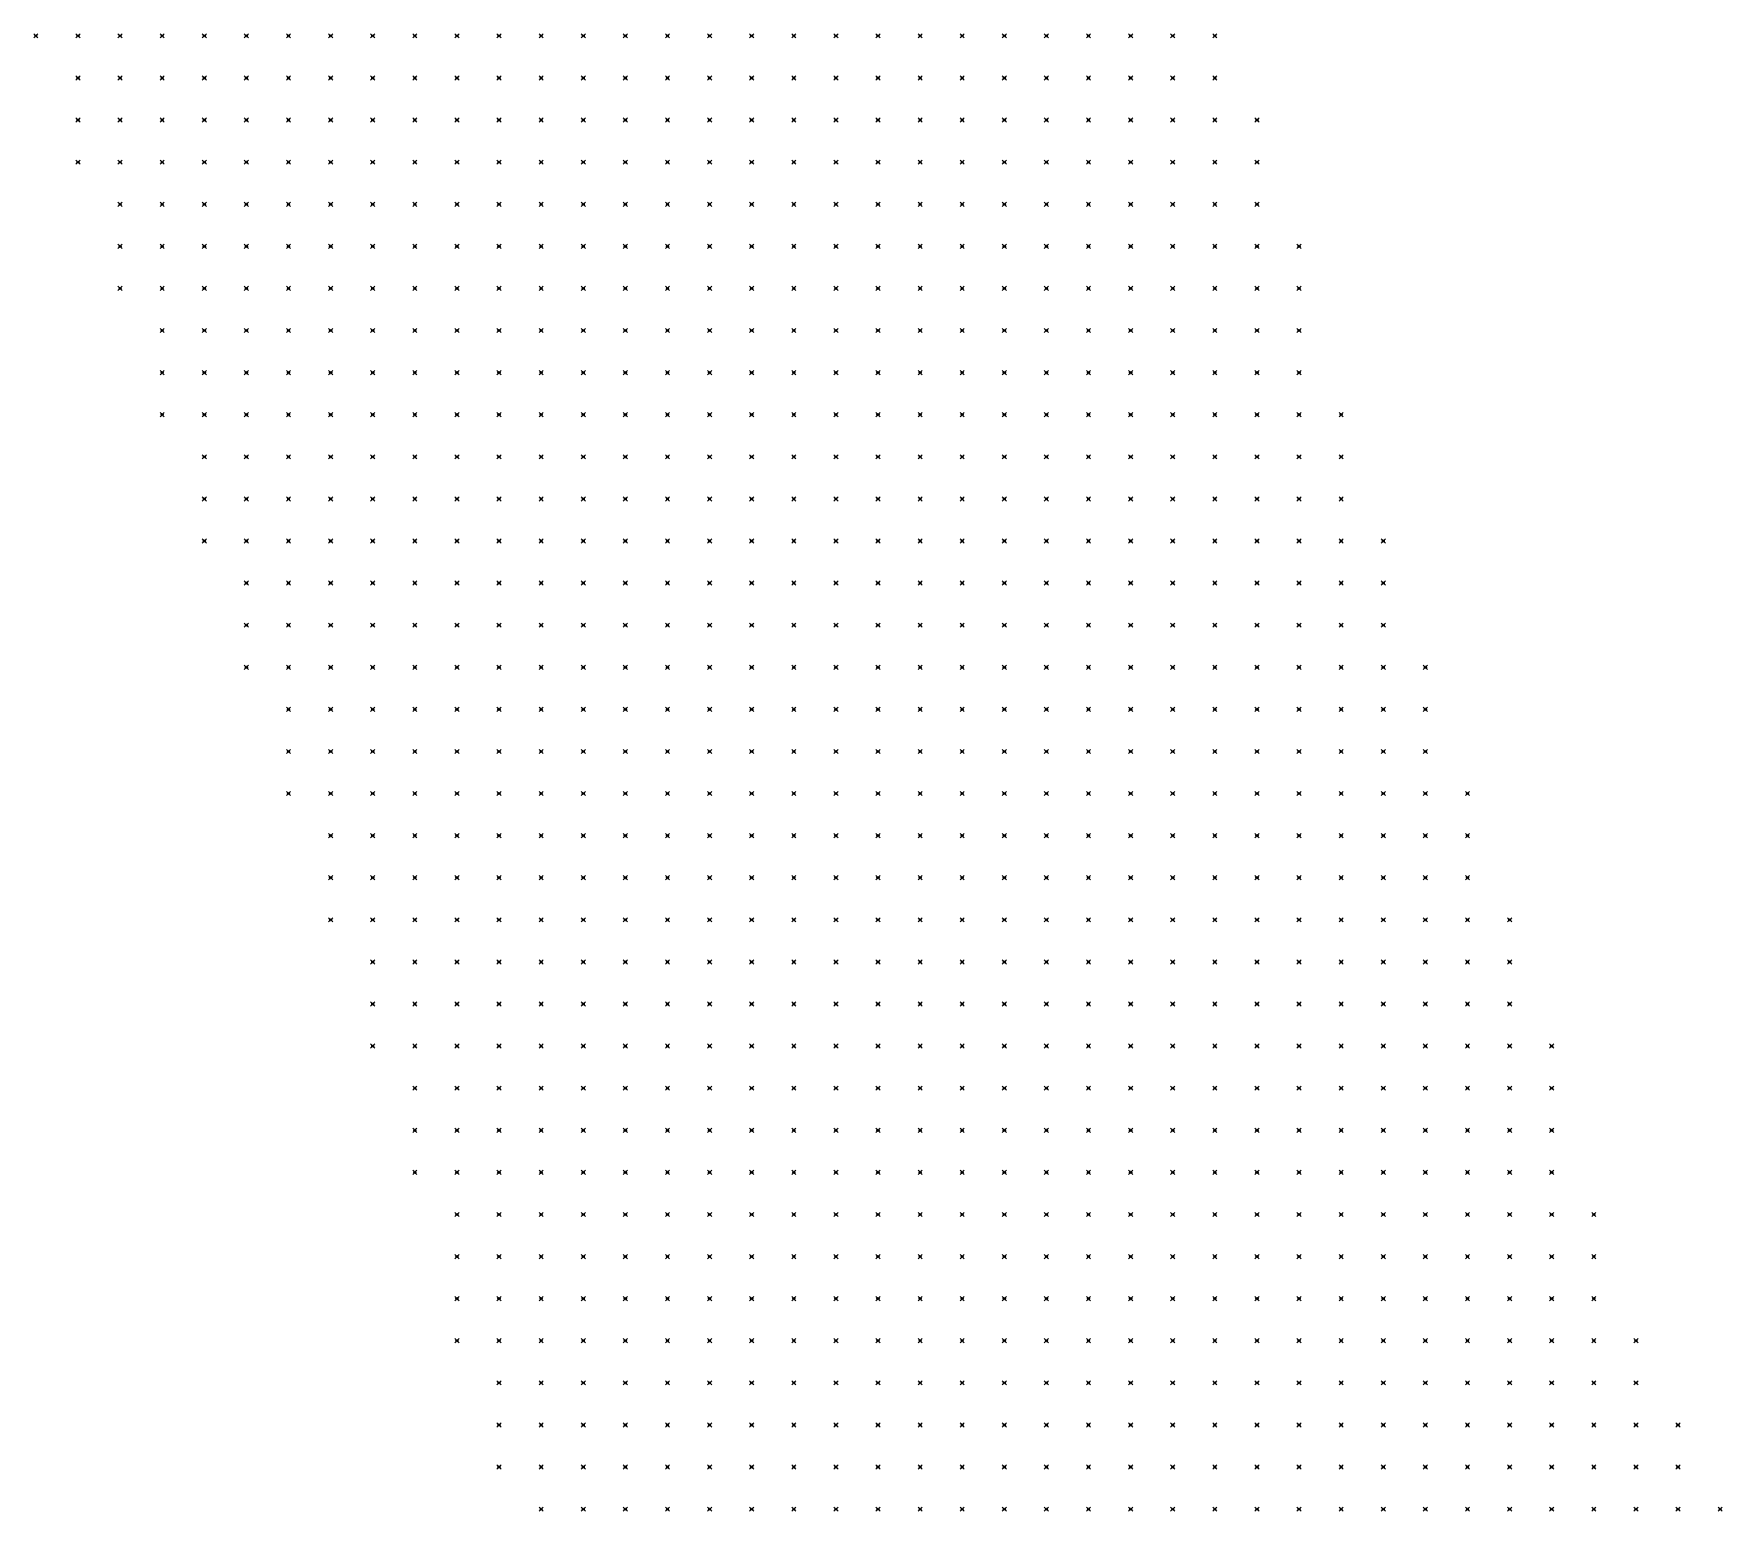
# Model space of a CAD drawing. Header units: metres. Extents: x 441556 to 446409, y 432338 to 461058.
# Drawn here: x 442355.8 to 442476, y 450717.3 to 450822.6 of the extents above; entities that cross this region are included whole.
import ezdxf

# ---------------------------------------------------------------- set-up
doc = ezdxf.new("R2010")
doc.units = ezdxf.units.M
doc.header["$MEASUREMENT"] = 0
doc.header["$PDMODE"] = 35
doc.header["$PDSIZE"] = 0.15
doc.layers.add('DTM-NOK-RevN_LIDAR_co_lidar', color=91, linetype='Continuous', lineweight=0)

msp = doc.modelspace()

# ---------------------------------------------------------------- linework, layer by layer
at = {"layer": 'DTM-NOK-RevN_LIDAR_co_lidar'}
for p in [(442355.922, 450822.405, 624.57), (442358.922, 450822.405, 626.485), (442361.921, 450822.405, 628.775), (442364.921, 450822.405, 631.066), (442367.92, 450822.405, 633.258), (442370.919, 450822.405, 635.218), (442373.919, 450822.405, 636.864), (442376.918, 450822.405, 638.191), (442379.917, 450822.405, 638.3), (442382.917, 450822.405, 636.902), (442385.916, 450822.405, 635.176), (442388.915, 450822.405, 633.446), (442391.915, 450822.405, 631.604), (442394.914, 450822.405, 629.847), (442397.913, 450822.405, 628.184), (442400.913, 450822.405, 625.913), (442403.912, 450822.405, 623.557), (442406.911, 450822.405, 620.941), (442409.911, 450822.405, 618.62), (442412.91, 450822.405, 616.514), (442415.909, 450822.405, 614.14), (442418.909, 450822.405, 611.649), (442421.908, 450822.405, 609.317), (442424.907, 450822.405, 607.08), (442427.907, 450822.405, 604.604), (442430.906, 450822.405, 602.304), (442433.905, 450822.405, 600.114), (442436.905, 450822.405, 597.857), (442439.904, 450822.405, 595.765), (442358.922, 450819.406, 628.759), (442361.921, 450819.406, 630.595), (442364.921, 450819.406, 632.586), (442367.92, 450819.406, 634.465), (442370.919, 450819.406, 636.245), (442373.919, 450819.406, 637.714), (442376.918, 450819.406, 638.218), (442379.917, 450819.406, 637.421), (442382.917, 450819.406, 635.897), (442385.916, 450819.406, 634.249), (442388.915, 450819.406, 632.409), (442391.915, 450819.406, 630.486), (442394.914, 450819.406, 628.625), (442397.913, 450819.406, 626.825), (442400.913, 450819.406, 624.643), (442403.912, 450819.406, 622.399), (442406.911, 450819.406, 619.848), (442409.911, 450819.406, 617.396), (442412.91, 450819.406, 615.104), (442415.909, 450819.406, 613.01), (442418.909, 450819.406, 610.806), (442421.908, 450819.406, 608.534), (442424.907, 450819.406, 606.22), (442427.907, 450819.406, 603.757), (442430.906, 450819.406, 601.43), (442433.905, 450819.406, 599.244), (442436.905, 450819.406, 597.059), (442439.904, 450819.406, 595.05), (442358.922, 450816.406, 630.33), (442361.921, 450816.406, 632.122), (442364.921, 450816.406, 633.9), (442367.92, 450816.406, 635.519), (442370.919, 450816.406, 636.972), (442373.919, 450816.406, 637.807), (442376.918, 450816.406, 637.584), (442379.917, 450816.406, 636.512), (442382.917, 450816.406, 635.031), (442385.916, 450816.406, 633.256), (442388.915, 450816.406, 631.262), (442391.915, 450816.406, 629.366), (442394.914, 450816.406, 627.442), (442397.913, 450816.406, 625.261), (442400.913, 450816.406, 623.306), (442403.912, 450816.406, 621.272), (442406.911, 450816.406, 618.553), (442409.911, 450816.406, 616.301), (442412.91, 450816.406, 614.118), (442415.909, 450816.406, 611.925), (442418.909, 450816.406, 609.657), (442421.908, 450816.406, 607.452), (442424.907, 450816.406, 605.067), (442427.907, 450816.406, 602.54), (442430.906, 450816.406, 600.136), (442433.905, 450816.406, 598.089), (442436.905, 450816.406, 596.201), (442439.904, 450816.406, 594.329), (442442.903, 450816.406, 592.406), (442358.922, 450813.407, 631.168), (442361.921, 450813.407, 633.094), (442364.921, 450813.407, 634.852), (442367.92, 450813.407, 636.352), (442370.919, 450813.407, 637.352), (442373.919, 450813.407, 637.432), (442376.918, 450813.407, 636.691), (442379.917, 450813.407, 635.47), (442382.917, 450813.407, 633.928), (442385.916, 450813.407, 632.094), (442388.915, 450813.407, 630.109), (442391.915, 450813.407, 628.331), (442394.914, 450813.407, 626.203), (442397.913, 450813.407, 624.064), (442400.913, 450813.407, 621.746), (442403.912, 450813.407, 619.801), (442406.911, 450813.407, 617.494), (442409.911, 450813.407, 614.985), (442412.91, 450813.407, 612.781), (442415.909, 450813.407, 610.598), (442418.909, 450813.407, 608.666), (442421.908, 450813.407, 606.153), (442424.907, 450813.407, 603.755), (442427.907, 450813.407, 601.465), (442430.906, 450813.407, 599.292), (442433.905, 450813.407, 597.154), (442436.905, 450813.407, 595.237), (442439.904, 450813.407, 593.402), (442442.903, 450813.407, 591.495), (442361.921, 450810.408, 633.749), (442364.921, 450810.408, 635.476), (442367.92, 450810.408, 636.851), (442370.919, 450810.408, 637.471), (442373.919, 450810.408, 637.023), (442376.918, 450810.408, 635.897), (442379.917, 450810.408, 634.517), (442382.917, 450810.408, 632.861), (442385.916, 450810.408, 631.032), (442388.915, 450810.408, 629.133), (442391.915, 450810.408, 627.076), (442394.914, 450810.408, 624.926), (442397.913, 450810.408, 622.839), (442400.913, 450810.408, 620.59), (442403.912, 450810.408, 618.238), (442406.911, 450810.408, 615.922), (442409.911, 450810.408, 613.759), (442412.91, 450810.408, 611.642), (442415.909, 450810.408, 608.921), (442418.909, 450810.408, 606.817), (442421.908, 450810.408, 604.614), (442424.907, 450810.408, 602.083), (442427.907, 450810.408, 599.704), (442430.906, 450810.408, 597.59), (442433.905, 450810.408, 595.826), (442436.905, 450810.408, 594.164), (442439.904, 450810.408, 592.351), (442442.903, 450810.408, 590.388), (442361.921, 450807.408, 634.597), (442364.921, 450807.408, 636.232), (442367.92, 450807.408, 637.373), (442370.919, 450807.408, 637.537), (442373.919, 450807.408, 636.762), (442376.918, 450807.408, 635.445), (442379.917, 450807.408, 633.843), (442382.917, 450807.408, 632.009), (442385.916, 450807.408, 629.996), (442388.915, 450807.408, 627.912), (442391.915, 450807.408, 625.783), (442394.914, 450807.408, 623.649), (442397.913, 450807.408, 621.571), (442400.913, 450807.408, 619.503), (442403.912, 450807.408, 617.18), (442406.911, 450807.408, 614.635), (442409.911, 450807.408, 612.099), (442412.91, 450807.408, 610.283), (442415.909, 450807.408, 608.12), (442418.909, 450807.408, 605.531), (442421.908, 450807.408, 603.36), (442424.907, 450807.408, 600.768), (442427.907, 450807.408, 598.626), (442430.906, 450807.408, 596.728), (442433.905, 450807.408, 594.979), (442436.905, 450807.408, 592.912), (442439.904, 450807.408, 591.022), (442442.903, 450807.408, 589.325), (442445.903, 450807.408, 587.516), (442361.921, 450804.409, 635.724), (442364.921, 450804.409, 637.242), (442367.92, 450804.409, 638.059), (442370.919, 450804.409, 637.627), (442373.919, 450804.409, 636.426), (442376.918, 450804.409, 634.93), (442379.917, 450804.409, 633.048), (442382.917, 450804.409, 631.005), (442385.916, 450804.409, 629.134), (442388.915, 450804.409, 627.06), (442391.915, 450804.409, 624.582), (442394.914, 450804.409, 622.472), (442397.913, 450804.409, 620.458), (442400.913, 450804.409, 618.227), (442403.912, 450804.409, 615.854), (442406.911, 450804.409, 613.377), (442409.911, 450804.409, 610.907), (442412.91, 450804.409, 608.703), (442415.909, 450804.409, 606.504), (442418.909, 450804.409, 604.173), (442421.908, 450804.409, 602.105), (442424.907, 450804.409, 599.242), (442427.907, 450804.409, 597.025), (442430.906, 450804.409, 595.206), (442433.905, 450804.409, 593.657), (442436.905, 450804.409, 592.038), (442439.904, 450804.409, 590.273), (442442.903, 450804.409, 588.28), (442445.903, 450804.409, 586.237), (442364.921, 450801.41, 638.311), (442367.92, 450801.41, 638.565), (442370.919, 450801.41, 637.639), (442373.919, 450801.41, 636.091), (442376.918, 450801.41, 634.278), (442379.917, 450801.41, 632.305), (442382.917, 450801.41, 630.249), (442385.916, 450801.41, 628.117), (442388.915, 450801.41, 625.975), (442391.915, 450801.41, 623.749), (442394.914, 450801.41, 621.568), (442397.913, 450801.41, 619.455), (442400.913, 450801.41, 617.132), (442403.912, 450801.41, 614.731), (442406.911, 450801.41, 612.398), (442409.911, 450801.41, 609.984), (442412.91, 450801.41, 607.405), (442415.909, 450801.41, 604.758), (442418.909, 450801.41, 602.814), (442421.908, 450801.41, 600.502), (442424.907, 450801.41, 598.351), (442427.907, 450801.41, 596.153), (442430.906, 450801.41, 594.226), (442433.905, 450801.41, 592.475), (442436.905, 450801.41, 590.908), (442439.904, 450801.41, 589.175), (442442.903, 450801.41, 587.18), (442445.903, 450801.41, 585.129), (442364.921, 450798.41, 639.215), (442367.92, 450798.41, 638.906), (442370.919, 450798.41, 637.484), (442373.919, 450798.41, 635.631), (442376.918, 450798.41, 633.659), (442379.917, 450798.41, 631.573), (442382.917, 450798.41, 629.455), (442385.916, 450798.41, 627.242), (442388.915, 450798.41, 624.944), (442391.915, 450798.41, 622.746), (442394.914, 450798.41, 620.623), (442397.913, 450798.41, 618.529), (442400.913, 450798.41, 616.18), (442403.912, 450798.41, 613.687), (442406.911, 450798.41, 611.234), (442409.911, 450798.41, 608.871), (442412.91, 450798.41, 606.229), (442415.909, 450798.41, 603.704), (442418.909, 450798.41, 601.637), (442421.908, 450798.41, 599.747), (442424.907, 450798.41, 597.63), (442427.907, 450798.41, 595.386), (442430.906, 450798.41, 593.118), (442433.905, 450798.41, 591.31), (442436.905, 450798.41, 589.686), (442439.904, 450798.41, 587.918), (442442.903, 450798.41, 586.095), (442445.903, 450798.41, 584.057), (442364.921, 450795.411, 639.84), (442367.92, 450795.411, 638.88), (442370.919, 450795.411, 637.119), (442373.919, 450795.411, 635.116), (442376.918, 450795.411, 633.093), (442379.917, 450795.411, 630.991), (442382.917, 450795.411, 628.753), (442385.916, 450795.411, 626.45), (442388.915, 450795.411, 624.25), (442391.915, 450795.411, 622.062), (442394.914, 450795.411, 619.682), (442397.913, 450795.411, 617.367), (442400.913, 450795.411, 615.031), (442403.912, 450795.411, 612.733), (442406.911, 450795.411, 609.988), (442409.911, 450795.411, 607.293), (442412.91, 450795.411, 605.432), (442415.909, 450795.411, 603.44), (442418.909, 450795.411, 600.709), (442421.908, 450795.411, 598.478), (442424.907, 450795.411, 596.473), (442427.907, 450795.411, 594.313), (442430.906, 450795.411, 592.03), (442433.905, 450795.411, 590.019), (442436.905, 450795.411, 587.86), (442439.904, 450795.411, 586.068), (442442.903, 450795.411, 584.671), (442445.903, 450795.411, 582.778), (442448.902, 450795.411, 580.571), (442367.92, 450792.412, 638.765), (442370.919, 450792.412, 636.925), (442373.919, 450792.412, 634.897), (442376.918, 450792.412, 632.664), (442379.917, 450792.412, 630.359), (442382.917, 450792.412, 628.049), (442385.916, 450792.412, 625.793), (442388.915, 450792.412, 623.584), (442391.915, 450792.412, 621.255), (442394.914, 450792.412, 618.933), (442397.913, 450792.412, 616.599), (442400.913, 450792.412, 614.311), (442403.912, 450792.412, 611.815), (442406.911, 450792.412, 609.34), (442409.911, 450792.412, 607.017), (442412.91, 450792.412, 604.626), (442415.909, 450792.412, 602.237), (442418.909, 450792.412, 599.63), (442421.908, 450792.412, 597.52), (442424.907, 450792.412, 595.422), (442427.907, 450792.412, 593.282), (442430.906, 450792.412, 591.186), (442433.905, 450792.412, 589.077), (442436.905, 450792.412, 587.18), (442439.904, 450792.412, 585.299), (442442.903, 450792.412, 583.305), (442445.903, 450792.412, 581.272), (442448.902, 450792.412, 579.162), (442367.92, 450789.412, 638.569), (442370.919, 450789.412, 636.426), (442373.919, 450789.412, 634.428), (442376.918, 450789.412, 632.084), (442379.917, 450789.412, 629.788), (442382.917, 450789.412, 627.659), (442385.916, 450789.412, 625.185), (442388.915, 450789.412, 622.835), (442391.915, 450789.412, 620.512), (442394.914, 450789.412, 618.055), (442397.913, 450789.412, 615.774), (442400.913, 450789.412, 613.469), (442403.912, 450789.412, 611.124), (442406.911, 450789.412, 608.94), (442409.911, 450789.412, 606.495), (442412.91, 450789.412, 604.052), (442415.909, 450789.412, 601.252), (442418.909, 450789.412, 598.748), (442421.908, 450789.412, 596.268), (442424.907, 450789.412, 594.014), (442427.907, 450789.412, 592.234), (442430.906, 450789.412, 590.364), (442433.905, 450789.412, 588.332), (442436.905, 450789.412, 586.441), (442439.904, 450789.412, 584.143), (442442.903, 450789.412, 581.757), (442445.903, 450789.412, 579.506), (442448.902, 450789.412, 577.312), (442367.92, 450786.413, 638.244), (442370.919, 450786.413, 635.971), (442373.919, 450786.413, 633.81), (442376.918, 450786.413, 631.529), (442379.917, 450786.413, 629.331), (442382.917, 450786.413, 627.156), (442385.916, 450786.413, 624.567), (442388.915, 450786.413, 621.883), (442391.915, 450786.413, 619.569), (442394.914, 450786.413, 617.352), (442397.913, 450786.413, 615.007), (442400.913, 450786.413, 612.688), (442403.912, 450786.413, 610.537), (442406.911, 450786.413, 608.302), (442409.911, 450786.413, 606.053), (442412.91, 450786.413, 603.345), (442415.909, 450786.413, 600.187), (442418.909, 450786.413, 597.708), (442421.908, 450786.413, 595.536), (442424.907, 450786.413, 593.573), (442427.907, 450786.413, 591.537), (442430.906, 450786.413, 589.367), (442433.905, 450786.413, 587.305), (442436.905, 450786.413, 585.207), (442439.904, 450786.413, 582.737), (442442.903, 450786.413, 580.133), (442445.903, 450786.413, 577.722), (442448.902, 450786.413, 575.616), (442451.901, 450786.413, 573.715), (442370.919, 450783.414, 635.584), (442373.919, 450783.414, 633.339), (442376.918, 450783.414, 631.19), (442379.917, 450783.414, 628.879), (442382.917, 450783.414, 626.334), (442385.916, 450783.414, 623.796), (442388.915, 450783.414, 621.052), (442391.915, 450783.414, 618.571), (442394.914, 450783.414, 616.48), (442397.913, 450783.414, 614.304), (442400.913, 450783.414, 611.964), (442403.912, 450783.414, 609.805), (442406.911, 450783.414, 607.583), (442409.911, 450783.414, 605.27), (442412.91, 450783.414, 602.409), (442415.909, 450783.414, 599.338), (442418.909, 450783.414, 596.797), (442421.908, 450783.414, 594.378), (442424.907, 450783.414, 592.518), (442427.907, 450783.414, 590.588), (442430.906, 450783.414, 588.433), (442433.905, 450783.414, 586.338), (442436.905, 450783.414, 584.087), (442439.904, 450783.414, 581.747), (442442.903, 450783.414, 579.242), (442445.903, 450783.414, 576.477), (442448.902, 450783.414, 574.058), (442451.901, 450783.414, 572.249), (442370.919, 450780.414, 634.962), (442373.919, 450780.414, 632.798), (442376.918, 450780.414, 630.669), (442379.917, 450780.414, 628.201), (442382.917, 450780.414, 625.436), (442385.916, 450780.414, 622.879), (442388.915, 450780.414, 620.273), (442391.915, 450780.414, 617.676), (442394.914, 450780.414, 615.407), (442397.913, 450780.414, 613.157), (442400.913, 450780.414, 610.94), (442403.912, 450780.414, 608.943), (442406.911, 450780.414, 606.831), (442409.911, 450780.414, 604.508), (442412.91, 450780.414, 601.709), (442415.909, 450780.414, 598.993), (442418.909, 450780.414, 596.259), (442421.908, 450780.414, 593.662), (442424.907, 450780.414, 591.388), (442427.907, 450780.414, 589.495), (442430.906, 450780.414, 587.417), (442433.905, 450780.414, 585.191), (442436.905, 450780.414, 582.894), (442439.904, 450780.414, 580.559), (442442.903, 450780.414, 578.079), (442445.903, 450780.414, 575.37), (442448.902, 450780.414, 572.942), (442451.901, 450780.414, 571.021), (442370.919, 450777.415, 634.604), (442373.919, 450777.415, 632.224), (442376.918, 450777.415, 629.892), (442379.917, 450777.415, 627.551), (442382.917, 450777.415, 624.857), (442385.916, 450777.415, 621.932), (442388.915, 450777.415, 619.383), (442391.915, 450777.415, 616.753), (442394.914, 450777.415, 614.145), (442397.913, 450777.415, 611.827), (442400.913, 450777.415, 609.737), (442403.912, 450777.415, 608.039), (442406.911, 450777.415, 606.137), (442409.911, 450777.415, 603.916), (442412.91, 450777.415, 601.279), (442415.909, 450777.415, 598.298), (442418.909, 450777.415, 595.576), (442421.908, 450777.415, 592.799), (442424.907, 450777.415, 590.32), (442427.907, 450777.415, 588.258), (442430.906, 450777.415, 586.342), (442433.905, 450777.415, 584.161), (442436.905, 450777.415, 581.688), (442439.904, 450777.415, 579.284), (442442.903, 450777.415, 576.794), (442445.903, 450777.415, 574.166), (442448.902, 450777.415, 571.945), (442451.901, 450777.415, 569.979), (442454.901, 450777.415, 567.685), (442373.919, 450774.416, 631.798), (442376.918, 450774.416, 629.13), (442379.917, 450774.416, 626.656), (442382.917, 450774.416, 624.2), (442385.916, 450774.416, 621.206), (442388.915, 450774.416, 618.588), (442391.915, 450774.416, 615.855), (442394.914, 450774.416, 612.98), (442397.913, 450774.416, 610.524), (442400.913, 450774.416, 608.432), (442403.912, 450774.416, 606.838), (442406.911, 450774.416, 605.193), (442409.911, 450774.416, 602.955), (442412.91, 450774.416, 600.115), (442415.909, 450774.416, 597.429), (442418.909, 450774.416, 594.724), (442421.908, 450774.416, 591.986), (442424.907, 450774.416, 589.68), (442427.907, 450774.416, 587.229), (442430.906, 450774.416, 585.195), (442433.905, 450774.416, 583.13), (442436.905, 450774.416, 580.627), (442439.904, 450774.416, 578.092), (442442.903, 450774.416, 575.681), (442445.903, 450774.416, 573.391), (442448.902, 450774.416, 571.228), (442451.901, 450774.416, 568.922), (442454.901, 450774.416, 566.566), (442373.919, 450771.416, 631.668), (442376.918, 450771.416, 628.491), (442379.917, 450771.416, 625.628), (442382.917, 450771.416, 623.456), (442385.916, 450771.416, 620.814), (442388.915, 450771.416, 618.118), (442391.915, 450771.416, 615.252), (442394.914, 450771.416, 612.359), (442397.913, 450771.416, 609.689), (442400.913, 450771.416, 607.256), (442403.912, 450771.416, 605.471), (442406.911, 450771.416, 603.901), (442409.911, 450771.416, 601.782), (442412.91, 450771.416, 599.233), (442415.909, 450771.416, 596.56), (442418.909, 450771.416, 593.959), (442421.908, 450771.416, 591.234), (442424.907, 450771.416, 588.788), (442427.907, 450771.416, 586.295), (442430.906, 450771.416, 584.088), (442433.905, 450771.416, 581.959), (442436.905, 450771.416, 579.502), (442439.904, 450771.416, 576.987), (442442.903, 450771.416, 574.801), (442445.903, 450771.416, 572.717), (442448.902, 450771.416, 570.395), (442451.901, 450771.416, 567.978), (442454.901, 450771.416, 565.706), (442373.919, 450768.417, 632.221), (442376.918, 450768.417, 628.741), (442379.917, 450768.417, 625.289), (442382.917, 450768.417, 623.053), (442385.916, 450768.417, 620.583), (442388.915, 450768.417, 617.908), (442391.915, 450768.417, 615.03), (442394.914, 450768.417, 612.244), (442397.913, 450768.417, 609.399), (442400.913, 450768.417, 606.682), (442403.912, 450768.417, 604.652), (442406.911, 450768.417, 602.647), (442409.911, 450768.417, 600.569), (442412.91, 450768.417, 598.613), (442415.909, 450768.417, 595.846), (442418.909, 450768.417, 593.218), (442421.908, 450768.417, 590.421), (442424.907, 450768.417, 587.827), (442427.907, 450768.417, 585.472), (442430.906, 450768.417, 583.166), (442433.905, 450768.417, 580.965), (442436.905, 450768.417, 578.518), (442439.904, 450768.417, 576.135), (442442.903, 450768.417, 574.111), (442445.903, 450768.417, 571.756), (442448.902, 450768.417, 569.218), (442451.901, 450768.417, 567.24), (442454.901, 450768.417, 565.056), (442457.9, 450768.417, 562.759), (442376.918, 450765.418, 629.529), (442379.917, 450765.418, 625.766), (442382.917, 450765.418, 622.863), (442385.916, 450765.418, 620.285), (442388.915, 450765.418, 617.773), (442391.915, 450765.418, 614.952), (442394.914, 450765.418, 612.171), (442397.913, 450765.418, 609.254), (442400.913, 450765.418, 606.549), (442403.912, 450765.418, 604.441), (442406.911, 450765.418, 601.912), (442409.911, 450765.418, 599.89), (442412.91, 450765.418, 597.474), (442415.909, 450765.418, 595.259), (442418.909, 450765.418, 592.431), (442421.908, 450765.418, 589.745), (442424.907, 450765.418, 587.159), (442427.907, 450765.418, 584.797), (442430.906, 450765.418, 582.59), (442433.905, 450765.418, 580.21), (442436.905, 450765.418, 577.767), (442439.904, 450765.418, 575.559), (442442.903, 450765.418, 573.47), (442445.903, 450765.418, 570.851), (442448.902, 450765.418, 568.242), (442451.901, 450765.418, 566.415), (442454.901, 450765.418, 564.232), (442457.9, 450765.418, 562.128), (442376.918, 450762.418, 629.752), (442379.917, 450762.418, 626.179), (442382.917, 450762.418, 622.702), (442385.916, 450762.418, 620.001), (442388.915, 450762.418, 617.464), (442391.915, 450762.418, 614.754), (442394.914, 450762.418, 611.971), (442397.913, 450762.418, 609.053), (442400.913, 450762.418, 606.573), (442403.912, 450762.418, 604.331), (442406.911, 450762.418, 601.797), (442409.911, 450762.418, 600.071), (442412.91, 450762.418, 597.017), (442415.909, 450762.418, 594.827), (442418.909, 450762.418, 592.083), (442421.908, 450762.418, 589.296), (442424.907, 450762.418, 586.431), (442427.907, 450762.418, 584.133), (442430.906, 450762.418, 581.98), (442433.905, 450762.418, 579.341), (442436.905, 450762.418, 576.912), (442439.904, 450762.418, 574.8), (442442.903, 450762.418, 572.533), (442445.903, 450762.418, 570.009), (442448.902, 450762.418, 567.638), (442451.901, 450762.418, 565.543), (442454.901, 450762.418, 563.37), (442457.9, 450762.418, 561.737), (442376.918, 450759.419, 629.906), (442379.917, 450759.419, 626.09), (442382.917, 450759.419, 622.637), (442385.916, 450759.419, 619.853), (442388.915, 450759.419, 617.131), (442391.915, 450759.419, 614.546), (442394.914, 450759.419, 611.863), (442397.913, 450759.419, 608.892), (442400.913, 450759.419, 606.573), (442403.912, 450759.419, 604.159), (442406.911, 450759.419, 602.004), (442409.911, 450759.419, 599.977), (442412.91, 450759.419, 597.344), (442415.909, 450759.419, 594.576), (442418.909, 450759.419, 592.117), (442421.908, 450759.419, 589.085), (442424.907, 450759.419, 586.096), (442427.907, 450759.419, 583.6), (442430.906, 450759.419, 580.954), (442433.905, 450759.419, 578.419), (442436.905, 450759.419, 576.179), (442439.904, 450759.419, 573.813), (442442.903, 450759.419, 571.413), (442445.903, 450759.419, 569.317), (442448.902, 450759.419, 567.311), (442451.901, 450759.419, 565.128), (442454.901, 450759.419, 563.063), (442457.9, 450759.419, 561.428), (442460.9, 450759.419, 559.409), (442379.917, 450756.419, 626.38), (442382.917, 450756.419, 623.034), (442385.916, 450756.419, 619.765), (442388.915, 450756.419, 617.242), (442391.915, 450756.419, 614.476), (442394.914, 450756.419, 611.819), (442397.913, 450756.419, 608.903), (442400.913, 450756.419, 606.152), (442403.912, 450756.419, 603.88), (442406.911, 450756.419, 602.194), (442409.911, 450756.419, 599.472), (442412.91, 450756.419, 597.11), (442415.909, 450756.419, 593.914), (442418.909, 450756.419, 591.642), (442421.908, 450756.419, 588.756), (442424.907, 450756.419, 585.893), (442427.907, 450756.419, 583.093), (442430.906, 450756.419, 580.349), (442433.905, 450756.419, 577.934), (442436.905, 450756.419, 575.862), (442439.904, 450756.419, 573.445), (442442.903, 450756.419, 571.016), (442445.903, 450756.419, 569.126), (442448.902, 450756.419, 567.262), (442451.901, 450756.419, 565.16), (442454.901, 450756.419, 563.042), (442457.9, 450756.419, 561.007), (442460.9, 450756.419, 558.977), (442379.917, 450753.42, 627.679), (442382.917, 450753.42, 624.514), (442385.916, 450753.42, 620.065), (442388.915, 450753.42, 617.221), (442391.915, 450753.42, 614.292), (442394.914, 450753.42, 611.694), (442397.913, 450753.42, 608.871), (442400.913, 450753.42, 606.384), (442403.912, 450753.42, 603.917), (442406.911, 450753.42, 601.702), (442409.911, 450753.42, 599.091), (442412.91, 450753.42, 596.651), (442415.909, 450753.42, 593.952), (442418.909, 450753.42, 591.378), (442421.908, 450753.42, 588.549), (442424.907, 450753.42, 585.743), (442427.907, 450753.42, 582.903), (442430.906, 450753.42, 580.078), (442433.905, 450753.42, 577.749), (442436.905, 450753.42, 575.712), (442439.904, 450753.42, 573.502), (442442.903, 450753.42, 570.927), (442445.903, 450753.42, 568.703), (442448.902, 450753.42, 567.033), (442451.901, 450753.42, 565.042), (442454.901, 450753.42, 562.883), (442457.9, 450753.42, 560.595), (442460.9, 450753.42, 558.495), (442379.917, 450750.421, 628.286), (442382.917, 450750.421, 624.599), (442385.916, 450750.421, 620.624), (442388.915, 450750.421, 617.326), (442391.915, 450750.421, 614.539), (442394.914, 450750.421, 611.886), (442397.913, 450750.421, 609.245), (442400.913, 450750.421, 606.75), (442403.912, 450750.421, 604.301), (442406.911, 450750.421, 600.775), (442409.911, 450750.421, 598.606), (442412.91, 450750.421, 596.304), (442415.909, 450750.421, 593.831), (442418.909, 450750.421, 591.197), (442421.908, 450750.421, 588.638), (442424.907, 450750.421, 585.821), (442427.907, 450750.421, 582.73), (442430.906, 450750.421, 579.802), (442433.905, 450750.421, 577.566), (442436.905, 450750.421, 575.599), (442439.904, 450750.421, 573.359), (442442.903, 450750.421, 570.96), (442445.903, 450750.421, 568.724), (442448.902, 450750.421, 566.709), (442451.901, 450750.421, 564.741), (442454.901, 450750.421, 562.609), (442457.9, 450750.421, 560.282), (442460.9, 450750.421, 557.975), (442463.899, 450750.421, 555.854), (442382.917, 450747.421, 623.829), (442385.916, 450747.421, 620.688), (442388.915, 450747.421, 617.893), (442391.915, 450747.421, 615.051), (442394.914, 450747.421, 611.824), (442397.913, 450747.421, 609.014), (442400.913, 450747.421, 606.233), (442403.912, 450747.421, 604.13), (442406.911, 450747.421, 601.984), (442409.911, 450747.421, 598.973), (442412.91, 450747.421, 596.501), (442415.909, 450747.421, 593.817), (442418.909, 450747.421, 591.127), (442421.908, 450747.421, 588.607), (442424.907, 450747.421, 585.858), (442427.907, 450747.421, 583.061), (442430.906, 450747.421, 580.202), (442433.905, 450747.421, 577.768), (442436.905, 450747.421, 575.573), (442439.904, 450747.421, 573.252), (442442.903, 450747.421, 570.953), (442445.903, 450747.421, 568.764), (442448.902, 450747.421, 566.533), (442451.901, 450747.421, 564.296), (442454.901, 450747.421, 562.083), (442457.9, 450747.421, 559.776), (442460.9, 450747.421, 557.509), (442463.899, 450747.421, 555.388), (442382.917, 450744.422, 624.326), (442385.916, 450744.422, 621.213), (442388.915, 450744.422, 618.046), (442391.915, 450744.422, 614.977), (442394.914, 450744.422, 611.847), (442397.913, 450744.422, 608.91), (442400.913, 450744.422, 606.452), (442403.912, 450744.422, 604.185), (442406.911, 450744.422, 601.453), (442409.911, 450744.422, 599.472), (442412.91, 450744.422, 596.244), (442415.909, 450744.422, 593.065), (442418.909, 450744.422, 590.753), (442421.908, 450744.422, 588.196), (442424.907, 450744.422, 585.629), (442427.907, 450744.422, 582.946), (442430.906, 450744.422, 580.219), (442433.905, 450744.422, 577.806), (442436.905, 450744.422, 575.311), (442439.904, 450744.422, 572.992), (442442.903, 450744.422, 570.883), (442445.903, 450744.422, 568.699), (442448.902, 450744.422, 566.413), (442451.901, 450744.422, 564.006), (442454.901, 450744.422, 561.778), (442457.9, 450744.422, 559.505), (442460.9, 450744.422, 557.408), (442463.899, 450744.422, 555.145), (442382.917, 450741.423, 624.148), (442385.916, 450741.423, 620.904), (442388.915, 450741.423, 617.829), (442391.915, 450741.423, 614.602), (442394.914, 450741.423, 611.785), (442397.913, 450741.423, 608.95), (442400.913, 450741.423, 606.314), (442403.912, 450741.423, 603.327), (442406.911, 450741.423, 601.064), (442409.911, 450741.423, 598.714), (442412.91, 450741.423, 596.31), (442415.909, 450741.423, 593.033), (442418.909, 450741.423, 590.637), (442421.908, 450741.423, 588.108), (442424.907, 450741.423, 585.442), (442427.907, 450741.423, 582.758), (442430.906, 450741.423, 580.415), (442433.905, 450741.423, 578.174), (442436.905, 450741.423, 575.623), (442439.904, 450741.423, 572.988), (442442.903, 450741.423, 570.543), (442445.903, 450741.423, 568.243), (442448.902, 450741.423, 566.07), (442451.901, 450741.423, 563.961), (442454.901, 450741.423, 561.685), (442457.9, 450741.423, 559.372), (442460.9, 450741.423, 557.433), (442463.899, 450741.423, 554.916), (442385.916, 450738.423, 621.09), (442388.915, 450738.423, 617.885), (442391.915, 450738.423, 614.586), (442394.914, 450738.423, 611.504), (442397.913, 450738.423, 608.598), (442400.913, 450738.423, 605.937), (442403.912, 450738.423, 603.109), (442406.911, 450738.423, 600.909), (442409.911, 450738.423, 598.645), (442412.91, 450738.423, 596.301), (442415.909, 450738.423, 593.536), (442418.909, 450738.423, 590.307), (442421.908, 450738.423, 587.961), (442424.907, 450738.423, 585.683), (442427.907, 450738.423, 582.936), (442430.906, 450738.423, 580.372), (442433.905, 450738.423, 578.143), (442436.905, 450738.423, 575.536), (442439.904, 450738.423, 572.923), (442442.903, 450738.423, 570.488), (442445.903, 450738.423, 567.999), (442448.902, 450738.423, 565.698), (442451.901, 450738.423, 563.621), (442454.901, 450738.423, 561.612), (442457.9, 450738.423, 559.438), (442460.9, 450738.423, 557.086), (442463.899, 450738.423, 554.489), (442466.898, 450738.423, 551.95), (442385.916, 450735.424, 621.153), (442388.915, 450735.424, 618.032), (442391.915, 450735.424, 615.207), (442394.914, 450735.424, 612.018), (442397.913, 450735.424, 609.101), (442400.913, 450735.424, 606.421), (442403.912, 450735.424, 603.395), (442406.911, 450735.424, 601.016), (442409.911, 450735.424, 598.765), (442412.91, 450735.424, 595.879), (442415.909, 450735.424, 592.913), (442418.909, 450735.424, 589.995), (442421.908, 450735.424, 587.74), (442424.907, 450735.424, 585.419), (442427.907, 450735.424, 582.996), (442430.906, 450735.424, 580.661), (442433.905, 450735.424, 578.282), (442436.905, 450735.424, 575.543), (442439.904, 450735.424, 572.774), (442442.903, 450735.424, 570.457), (442445.903, 450735.424, 568.283), (442448.902, 450735.424, 565.937), (442451.901, 450735.424, 563.663), (442454.901, 450735.424, 561.467), (442457.9, 450735.424, 559.336), (442460.9, 450735.424, 557.067), (442463.899, 450735.424, 554.689), (442466.898, 450735.424, 552.368), (442385.916, 450732.425, 621.467), (442388.915, 450732.425, 618.312), (442391.915, 450732.425, 615.519), (442394.914, 450732.425, 612.435), (442397.913, 450732.425, 609.543), (442400.913, 450732.425, 606.742), (442403.912, 450732.425, 603.781), (442406.911, 450732.425, 601.124), (442409.911, 450732.425, 598.611), (442412.91, 450732.425, 595.748), (442415.909, 450732.425, 593.116), (442418.909, 450732.425, 590.35), (442421.908, 450732.425, 587.904), (442424.907, 450732.425, 585.624), (442427.907, 450732.425, 583.169), (442430.906, 450732.425, 580.745), (442433.905, 450732.425, 578.198), (442436.905, 450732.425, 575.454), (442439.904, 450732.425, 572.747), (442442.903, 450732.425, 570.487), (442445.903, 450732.425, 568.596), (442448.902, 450732.425, 566.485), (442451.901, 450732.425, 563.974), (442454.901, 450732.425, 561.46), (442457.9, 450732.425, 559.217), (442460.9, 450732.425, 556.83), (442463.899, 450732.425, 554.656), (442466.898, 450732.425, 552.56), (442385.916, 450729.425, 621.992), (442388.915, 450729.425, 618.749), (442391.915, 450729.425, 615.721), (442394.914, 450729.425, 612.673), (442397.913, 450729.425, 609.61), (442400.913, 450729.425, 606.892), (442403.912, 450729.425, 604.254), (442406.911, 450729.425, 601.748), (442409.911, 450729.425, 598.573), (442412.91, 450729.425, 595.839), (442415.909, 450729.425, 592.934), (442418.909, 450729.425, 590.536), (442421.908, 450729.425, 588.016), (442424.907, 450729.425, 585.605), (442427.907, 450729.425, 583.141), (442430.906, 450729.425, 580.973), (442433.905, 450729.425, 578.662), (442436.905, 450729.425, 576.001), (442439.904, 450729.425, 573.263), (442442.903, 450729.425, 570.909), (442445.903, 450729.425, 568.833), (442448.902, 450729.425, 566.477), (442451.901, 450729.425, 563.934), (442454.901, 450729.425, 561.565), (442457.9, 450729.425, 559.227), (442460.9, 450729.425, 556.958), (442463.899, 450729.425, 554.674), (442466.898, 450729.425, 552.419), (442469.898, 450729.425, 550.042), (442388.915, 450726.426, 619.199), (442391.915, 450726.426, 616.31), (442394.914, 450726.426, 613.469), (442397.913, 450726.426, 610.231), (442400.913, 450726.426, 607.322), (442403.912, 450726.426, 604.703), (442406.911, 450726.426, 601.973), (442409.911, 450726.426, 598.753), (442412.91, 450726.426, 595.751), (442415.909, 450726.426, 593.414), (442418.909, 450726.426, 590.78), (442421.908, 450726.426, 588.333), (442424.907, 450726.426, 585.829), (442427.907, 450726.426, 583.436), (442430.906, 450726.426, 581.314), (442433.905, 450726.426, 578.784), (442436.905, 450726.426, 576.27), (442439.904, 450726.426, 573.906), (442442.903, 450726.426, 571.577), (442445.903, 450726.426, 569.226), (442448.902, 450726.426, 566.77), (442451.901, 450726.426, 564.389), (442454.901, 450726.426, 561.935), (442457.9, 450726.426, 559.485), (442460.9, 450726.426, 557.266), (442463.899, 450726.426, 554.952), (442466.898, 450726.426, 552.606), (442469.898, 450726.426, 550.432), (442388.915, 450723.427, 620.49), (442391.915, 450723.427, 617.195), (442394.914, 450723.427, 614.225), (442397.913, 450723.427, 611.052), (442400.913, 450723.427, 607.849), (442403.912, 450723.427, 605.047), (442406.911, 450723.427, 602.346), (442409.911, 450723.427, 599.619), (442412.91, 450723.427, 596.61), (442415.909, 450723.427, 594.258), (442418.909, 450723.427, 591.566), (442421.908, 450723.427, 589.039), (442424.907, 450723.427, 586.369), (442427.907, 450723.427, 583.932), (442430.906, 450723.427, 581.882), (442433.905, 450723.427, 579.483), (442436.905, 450723.427, 577.195), (442439.904, 450723.427, 574.944), (442442.903, 450723.427, 572.493), (442445.903, 450723.427, 570.008), (442448.902, 450723.427, 567.492), (442451.901, 450723.427, 565.083), (442454.901, 450723.427, 562.73), (442457.9, 450723.427, 560.205), (442460.9, 450723.427, 557.602), (442463.899, 450723.427, 555.258), (442466.898, 450723.427, 552.942), (442469.898, 450723.427, 550.911), (442472.897, 450723.427, 548.347), (442388.915, 450720.427, 621.891), (442391.915, 450720.427, 618.984), (442394.914, 450720.427, 615.87), (442397.913, 450720.427, 611.593), (442400.913, 450720.427, 608.379), (442403.912, 450720.427, 605.586), (442406.911, 450720.427, 602.881), (442409.911, 450720.427, 600.363), (442412.91, 450720.427, 597.796), (442415.909, 450720.427, 595.394), (442418.909, 450720.427, 592.579), (442421.908, 450720.427, 590.026), (442424.907, 450720.427, 587.406), (442427.907, 450720.427, 584.753), (442430.906, 450720.427, 582.699), (442433.905, 450720.427, 580.484), (442436.905, 450720.427, 578.189), (442439.904, 450720.427, 576.093), (442442.903, 450720.427, 573.539), (442445.903, 450720.427, 570.696), (442448.902, 450720.427, 568.316), (442451.901, 450720.427, 566.001), (442454.901, 450720.427, 563.449), (442457.9, 450720.427, 560.891), (442460.9, 450720.427, 558.161), (442463.899, 450720.427, 555.586), (442466.898, 450720.427, 553.043), (442469.898, 450720.427, 551.21), (442472.897, 450720.427, 548.898), (442391.915, 450717.428, 621.299), (442394.914, 450717.428, 617.635), (442397.913, 450717.428, 614.323), (442400.913, 450717.428, 610.725), (442403.912, 450717.428, 606.145), (442406.911, 450717.428, 604.094), (442409.911, 450717.428, 601.169), (442412.91, 450717.428, 598.793), (442415.909, 450717.428, 596.269), (442418.909, 450717.428, 593.505), (442421.908, 450717.428, 590.911), (442424.907, 450717.428, 588.493), (442427.907, 450717.428, 585.753), (442430.906, 450717.428, 583.587), (442433.905, 450717.428, 581.511), (442436.905, 450717.428, 579.163), (442439.904, 450717.428, 576.91), (442442.903, 450717.428, 574.479), (442445.903, 450717.428, 571.847), (442448.902, 450717.428, 569.54), (442451.901, 450717.428, 567.35), (442454.901, 450717.428, 564.879), (442457.9, 450717.428, 561.96), (442460.9, 450717.428, 558.834), (442463.899, 450717.428, 555.958), (442466.898, 450717.428, 553.344), (442469.898, 450717.428, 551.656), (442472.897, 450717.428, 549.526), (442475.896, 450717.428, 547.419)]:
    msp.add_point(p, dxfattribs=at)

doc.saveas('drawing.dxf')
